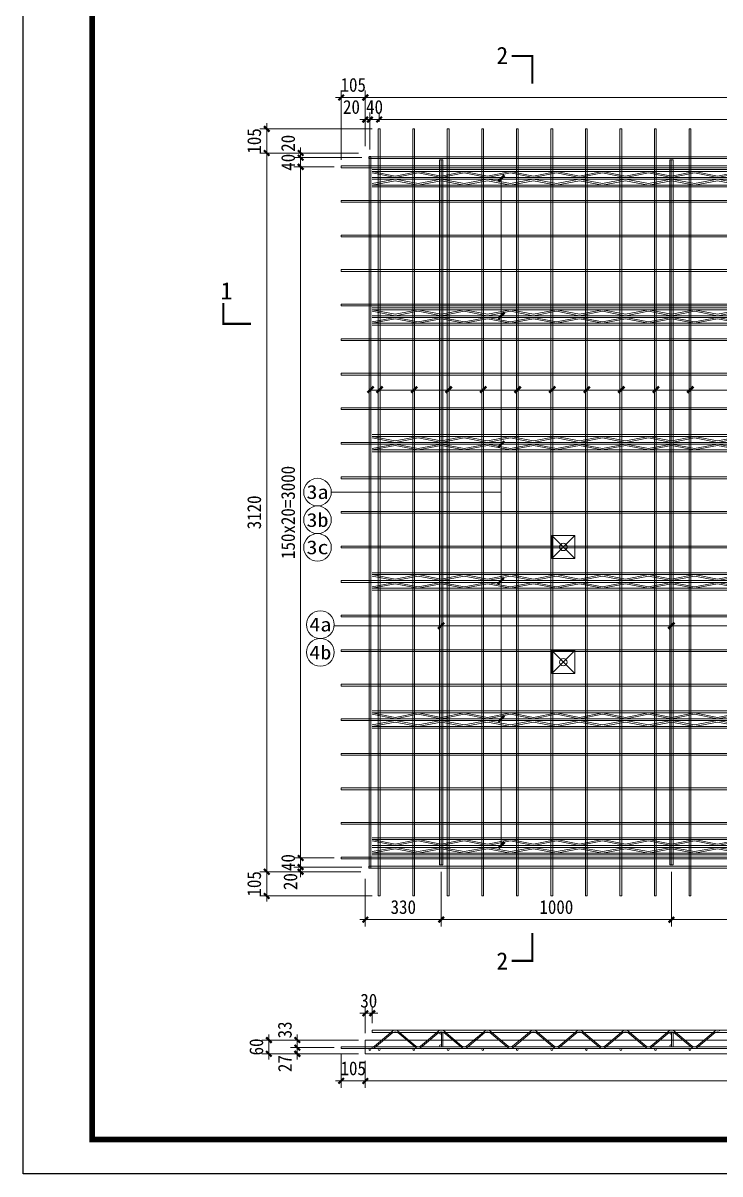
# Model space of a CAD drawing. Header units: millimetres. Extents: x 0 to 28815, y -2 to 20487.
# Drawn here: x 0 to 3027, y 0 to 4996 of the extents above; entities that cross this region are included whole.
import ezdxf
from ezdxf.enums import TextEntityAlignment as Align

# ---------------------------------------------------------------- set-up
doc = ezdxf.new("R2010")
doc.units = ezdxf.units.MM
for name, color, linetype in [('DBD6X-1##长度', 4, 'Continuous'), ('S-DETL-TEXT', 7, 'Continuous'), ('YZ-标题文字', 2, 'Continuous'), ('图框2', 1, 'Continuous'), ('图框线', 7, 'Continuous'), ('桁架', 4, 'Continuous'), ('钢筋', 7, 'Continuous')]:
    doc.layers.add(name, color=color, linetype=linetype)
for name, color, linetype, lineweight in [('PUB_DIM', 3, 'Continuous', 15), ('YG-标注', 151, 'Continuous', 15), ('YZ-符号', 96, 'Continuous', 9), ('墙板支撑', 7, 'Continuous', 15), ('文字标注', 7, 'Continuous', 15), ('轮廓线', 2, 'Continuous', 13)]:
    doc.layers.add(name, color=color, linetype=linetype, lineweight=lineweight)
doc.styles.add('YG-样式 2', font='simhei.ttf')
doc.styles.add('YZ-样式 1', font='simhei.ttf', dxfattribs={"width": 0.85})
doc.styles.add('YZ-样式 2', font='simhei.ttf', dxfattribs={"width": 0.9})
doc.dimstyles.new('YZ-30', dxfattribs={"dimscale": 30, "dimtxt": 2, "dimasz": 0.8, "dimexe": 1, "dimexo": 1, "dimgap": 0.8, "dimtad": 1, "dimdec": 0, "dimzin": 1, "dimdsep": 46, "dimtxsty": 'YZ-样式 2', "dimblk": 'ARCHTICK', "dimcen": 250, "dimdle": 0.8, "dimclrd": 151, "dimclre": 151, "dimclrt": 7, "dimazin": 0, "dimtfac": 1, "dimtdec": 0, "dimtix": 1, "dimtmove": 2, "dimatfit": 2, "dimldrblk": 'ARCHTICK', "dimfxl": 1, "dimlwd": 9, "dimlwe": 9, "dimarcsym": 0})

# ---------------------------------------------------------------- blocks, each defined once
blk = doc.blocks.new('_ArchTick')
at = {"color": 0, "linetype": 'ByBlock', "const_width": 0.4}
blk.add_lwpolyline([(-0.5, -0.5), (0.5, 0.5)], dxfattribs=at)
blk = doc.blocks.new('*D26')
at = {"layer": 'Defpoints', "color": 0, "ltscale": 30, "transparency": 16777216}
for p in [(1486.9, 4431.9), (1058.6, 1311.9), (1496.9, 1311.9)]:
    blk.add_point(p, dxfattribs=at)
at = {"layer": 'YG-标注', "color": 151, "lineweight": 9, "ltscale": 30, "transparency": 16777216}
for p, q in [((1058.6, 4455.9), (1058.6, 1287.9)), ((1456.9, 4431.9), (1028.6, 4431.9)), ((1466.9, 1311.9), (1028.6, 1311.9))]:
    blk.add_line(p, q, dxfattribs=at)
at = {"layer": 'YG-标注', "color": 151, "lineweight": 9, "ltscale": 30, "transparency": 16777216, "xscale": 24, "yscale": 24, "zscale": 24}
for p, rotation in [((1058.6, 4431.9), 90), ((1058.6, 1311.9), 270)]:
    blk.add_blockref('_ArchTick', p, dxfattribs=dict(at, rotation=rotation))
at = {"layer": 'YG-标注', "color": 7, "lineweight": 9, "ltscale": 30, "transparency": 16777216, "insert": (1004.3, 2871.9), "char_height": 60, "attachment_point": 5, "rotation": 90, "style": 'YZ-样式 2'}
blk.add_mtext('3120', dxfattribs=at)
blk = doc.blocks.new('*D27')
at = {"layer": 'Defpoints', "color": 0, "ltscale": 30, "transparency": 16777216}
for p in [(1496.9, 1311.9), (1058.6, 1206.9), (1546.9, 1206.9)]:
    blk.add_point(p, dxfattribs=at)
at = {"layer": 'YG-标注', "color": 151, "lineweight": 9, "ltscale": 30, "transparency": 16777216}
for p, q in [((1466.9, 1311.9), (1028.6, 1311.9)), ((1058.6, 1311.9), (1058.6, 1335.9)), ((1058.6, 1311.9), (1058.6, 1206.9)), ((1516.9, 1206.9), (1028.6, 1206.9)), ((1058.6, 1206.9), (1058.6, 1182.9))]:
    blk.add_line(p, q, dxfattribs=at)
at = {"layer": 'YG-标注', "color": 151, "lineweight": 9, "ltscale": 30, "transparency": 16777216, "xscale": 24, "yscale": 24, "zscale": 24}
for p, rotation in [((1058.6, 1311.9), 270), ((1058.6, 1206.9), 90)]:
    blk.add_blockref('_ArchTick', p, dxfattribs=dict(at, rotation=rotation))
at = {"layer": 'YG-标注', "color": 7, "lineweight": 9, "ltscale": 30, "transparency": 16777216, "insert": (1004.3, 1259.4), "char_height": 60, "attachment_point": 5, "rotation": 90, "style": 'YZ-样式 2'}
blk.add_mtext('105', dxfattribs=at)
blk = doc.blocks.new('*D28')
at = {"layer": 'Defpoints', "color": 0, "ltscale": 30, "transparency": 16777216}
for p in [(1205.9, 1331.9), (1496.9, 1311.9), (1501.9, 1331.9)]:
    blk.add_point(p, dxfattribs=at)
at = {"layer": 'YG-标注', "color": 151, "lineweight": 9, "ltscale": 30, "transparency": 16777216}
for p, q in [((1205.9, 1331.9), (1205.9, 1355.9)), ((1471.9, 1331.9), (1175.9, 1331.9)), ((1466.9, 1311.9), (1175.9, 1311.9)), ((1205.9, 1311.9), (1205.9, 1331.9)), ((1205.9, 1311.9), (1205.9, 1287.9))]:
    blk.add_line(p, q, dxfattribs=at)
at = {"layer": 'YG-标注', "color": 151, "lineweight": 9, "ltscale": 30, "transparency": 16777216, "xscale": 24, "yscale": 24, "zscale": 24}
for p, rotation in [((1205.9, 1331.9), 270), ((1205.9, 1311.9), 90)]:
    blk.add_blockref('_ArchTick', p, dxfattribs=dict(at, rotation=rotation))
at = {"layer": 'YG-标注', "color": 7, "lineweight": 9, "ltscale": 30, "transparency": 16777216, "insert": (1161.6, 1269.3), "char_height": 60, "attachment_point": 5, "rotation": 90, "style": 'YZ-样式 2'}
blk.add_mtext('20', dxfattribs=at)
blk = doc.blocks.new('*D29')
at = {"layer": 'Defpoints', "color": 0, "ltscale": 30, "transparency": 16777216}
for p in [(1205.9, 4371.9), (1381.9, 4371.9), (1381.9, 1371.9)]:
    blk.add_point(p, dxfattribs=at)
at = {"layer": 'YG-标注', "color": 151, "lineweight": 9, "ltscale": 30, "transparency": 16777216}
for p, q in [((1351.9, 4371.9), (1175.9, 4371.9)), ((1205.9, 1347.9), (1205.9, 4395.9)), ((1351.9, 1371.9), (1175.9, 1371.9))]:
    blk.add_line(p, q, dxfattribs=at)
at = {"layer": 'YG-标注', "color": 151, "lineweight": 9, "ltscale": 30, "transparency": 16777216, "xscale": 24, "yscale": 24, "zscale": 24}
for p, rotation in [((1205.9, 4371.9), 90), ((1205.9, 1371.9), 270)]:
    blk.add_blockref('_ArchTick', p, dxfattribs=dict(at, rotation=rotation))
at = {"layer": 'YG-标注', "color": 7, "lineweight": 9, "ltscale": 30, "transparency": 16777216, "insert": (1151.6, 2871.9), "char_height": 60, "attachment_point": 5, "rotation": 90, "style": 'YZ-样式 2'}
blk.add_mtext('150x20=3000', dxfattribs=at)
blk = doc.blocks.new('*D30')
at = {"layer": 'Defpoints', "color": 0, "ltscale": 30, "transparency": 16777216}
for p in [(1205.9, 4411.9), (1501.9, 4411.9), (1381.9, 4371.9)]:
    blk.add_point(p, dxfattribs=at)
at = {"layer": 'YG-标注', "color": 151, "lineweight": 9, "ltscale": 30, "transparency": 16777216}
for p, q in [((1471.9, 4411.9), (1175.9, 4411.9)), ((1205.9, 4411.9), (1205.9, 4435.9)), ((1205.9, 4371.9), (1205.9, 4411.9)), ((1351.9, 4371.9), (1175.9, 4371.9)), ((1205.9, 4371.9), (1205.9, 4347.9))]:
    blk.add_line(p, q, dxfattribs=at)
at = {"layer": 'YG-标注', "color": 151, "lineweight": 9, "ltscale": 30, "transparency": 16777216, "xscale": 24, "yscale": 24, "zscale": 24}
for p, rotation in [((1205.9, 4411.9), 270), ((1205.9, 4371.9), 90)]:
    blk.add_blockref('_ArchTick', p, dxfattribs=dict(at, rotation=rotation))
at = {"layer": 'YG-标注', "color": 7, "lineweight": 9, "ltscale": 30, "transparency": 16777216, "insert": (1151.6, 4391.9), "char_height": 60, "attachment_point": 5, "rotation": 90, "style": 'YZ-样式 2'}
blk.add_mtext('40', dxfattribs=at)
blk = doc.blocks.new('*D31')
at = {"layer": 'Defpoints', "color": 0, "ltscale": 30, "transparency": 16777216}
for p in [(1205.9, 4431.9), (1486.9, 4431.9), (1501.9, 4411.9)]:
    blk.add_point(p, dxfattribs=at)
at = {"layer": 'YG-标注', "color": 151, "lineweight": 9, "ltscale": 30, "transparency": 16777216}
for p, q in [((1205.9, 4431.9), (1205.9, 4455.9)), ((1456.9, 4431.9), (1175.9, 4431.9)), ((1471.9, 4411.9), (1175.9, 4411.9)), ((1205.9, 4411.9), (1205.9, 4431.9)), ((1205.9, 4411.9), (1205.9, 4387.9))]:
    blk.add_line(p, q, dxfattribs=at)
at = {"layer": 'YG-标注', "color": 151, "lineweight": 9, "ltscale": 30, "transparency": 16777216, "xscale": 24, "yscale": 24, "zscale": 24}
for p, rotation in [((1205.9, 4431.9), 270), ((1205.9, 4411.9), 90)]:
    blk.add_blockref('_ArchTick', p, dxfattribs=dict(at, rotation=rotation))
at = {"layer": 'YG-标注', "color": 7, "lineweight": 9, "ltscale": 30, "transparency": 16777216, "insert": (1151.6, 4474.3), "char_height": 60, "attachment_point": 5, "rotation": 90, "style": 'YZ-样式 2'}
blk.add_mtext('20', dxfattribs=at)
blk = doc.blocks.new('*D32')
at = {"layer": 'Defpoints', "color": 0, "ltscale": 30, "transparency": 16777216}
for p in [(1205.9, 1371.9), (1381.9, 1371.9), (1501.9, 1331.9)]:
    blk.add_point(p, dxfattribs=at)
at = {"layer": 'YG-标注', "color": 151, "lineweight": 9, "ltscale": 30, "transparency": 16777216}
for p, q in [((1351.9, 1371.9), (1175.9, 1371.9)), ((1205.9, 1371.9), (1205.9, 1395.9)), ((1205.9, 1331.9), (1205.9, 1371.9)), ((1471.9, 1331.9), (1175.9, 1331.9)), ((1205.9, 1331.9), (1205.9, 1307.9))]:
    blk.add_line(p, q, dxfattribs=at)
at = {"layer": 'YG-标注', "color": 151, "lineweight": 9, "ltscale": 30, "transparency": 16777216, "xscale": 24, "yscale": 24, "zscale": 24}
for p, rotation in [((1205.9, 1371.9), 270), ((1205.9, 1331.9), 90)]:
    blk.add_blockref('_ArchTick', p, dxfattribs=dict(at, rotation=rotation))
at = {"layer": 'YG-标注', "color": 7, "lineweight": 9, "ltscale": 30, "transparency": 16777216, "insert": (1151.6, 1351.9), "char_height": 60, "attachment_point": 5, "rotation": 90, "style": 'YZ-样式 2'}
blk.add_mtext('40', dxfattribs=at)
blk = doc.blocks.new('*D33')
at = {"layer": 'Defpoints', "color": 0, "ltscale": 30, "transparency": 16777216}
for p in [(1486.9, 4673), (1486.9, 4431.9), (1381.9, 4371.9)]:
    blk.add_point(p, dxfattribs=at)
at = {"layer": '钢筋', "color": 151, "lineweight": 9, "ltscale": 30, "transparency": 16777216}
for p, q in [((1381.9, 4401.9), (1381.9, 4703)), ((1486.9, 4461.9), (1486.9, 4703)), ((1381.9, 4673), (1357.9, 4673)), ((1381.9, 4673), (1486.9, 4673)), ((1486.9, 4673), (1510.9, 4673))]:
    blk.add_line(p, q, dxfattribs=at)
at = {"layer": '钢筋', "color": 151, "lineweight": 9, "ltscale": 30, "transparency": 16777216, "xscale": 24, "yscale": 24, "zscale": 24}
blk.add_blockref('_ArchTick', (1381.9, 4673), dxfattribs=at)
at = {"layer": '钢筋', "color": 151, "lineweight": 9, "ltscale": 30, "transparency": 16777216, "xscale": 24, "yscale": 24, "zscale": 24, "rotation": 180}
blk.add_blockref('_ArchTick', (1486.9, 4673), dxfattribs=at)
at = {"layer": '钢筋', "color": 7, "ltscale": 30, "transparency": 16777216, "insert": (1434.4, 4727.4), "char_height": 60, "attachment_point": 5, "style": 'YZ-样式 2'}
blk.add_mtext('105', dxfattribs=at)
blk = doc.blocks.new('*D34')
at = {"layer": 'Defpoints', "color": 0, "ltscale": 30, "transparency": 16777216}
for p in [(1546.9, 4577.2), (1546.9, 4536.9), (1506.9, 4416.9)]:
    blk.add_point(p, dxfattribs=at)
at = {"layer": '钢筋', "color": 151, "lineweight": 9, "ltscale": 30, "transparency": 16777216}
for p, q in [((1506.9, 4446.9), (1506.9, 4607.2)), ((1546.9, 4566.9), (1546.9, 4607.2)), ((1506.9, 4577.2), (1482.9, 4577.2)), ((1506.9, 4577.2), (1546.9, 4577.2)), ((1546.9, 4577.2), (1570.9, 4577.2))]:
    blk.add_line(p, q, dxfattribs=at)
at = {"layer": '钢筋', "color": 151, "lineweight": 9, "ltscale": 30, "transparency": 16777216, "xscale": 24, "yscale": 24, "zscale": 24}
blk.add_blockref('_ArchTick', (1506.9, 4577.2), dxfattribs=at)
at = {"layer": '钢筋', "color": 151, "lineweight": 9, "ltscale": 30, "transparency": 16777216, "xscale": 24, "yscale": 24, "zscale": 24, "rotation": 180}
blk.add_blockref('_ArchTick', (1546.9, 4577.2), dxfattribs=at)
at = {"layer": '钢筋', "color": 7, "ltscale": 30, "transparency": 16777216, "insert": (1526.9, 4631.5), "char_height": 60, "attachment_point": 5, "style": 'YZ-样式 2'}
blk.add_mtext('40', dxfattribs=at)
blk = doc.blocks.new('*D35')
at = {"layer": 'Defpoints', "color": 0, "ltscale": 30, "transparency": 16777216}
for p in [(1486.9, 4577.2), (1486.9, 4431.9), (1506.9, 4416.9)]:
    blk.add_point(p, dxfattribs=at)
at = {"layer": '钢筋', "color": 151, "lineweight": 9, "ltscale": 30, "transparency": 16777216}
for p, q in [((1486.9, 4461.9), (1486.9, 4607.2)), ((1506.9, 4446.9), (1506.9, 4607.2)), ((1486.9, 4577.2), (1462.9, 4577.2)), ((1506.9, 4577.2), (1486.9, 4577.2)), ((1506.9, 4577.2), (1530.9, 4577.2))]:
    blk.add_line(p, q, dxfattribs=at)
at = {"layer": '钢筋', "color": 151, "lineweight": 9, "ltscale": 30, "transparency": 16777216, "xscale": 24, "yscale": 24, "zscale": 24}
blk.add_blockref('_ArchTick', (1486.9, 4577.2), dxfattribs=at)
at = {"layer": '钢筋', "color": 151, "lineweight": 9, "ltscale": 30, "transparency": 16777216, "xscale": 24, "yscale": 24, "zscale": 24, "rotation": 180}
blk.add_blockref('_ArchTick', (1506.9, 4577.2), dxfattribs=at)
at = {"layer": '钢筋', "color": 7, "ltscale": 30, "transparency": 16777216, "insert": (1426.7, 4631.5), "char_height": 60, "attachment_point": 5, "style": 'YZ-样式 2'}
blk.add_mtext('20', dxfattribs=at)
blk = doc.blocks.new('*D36')
at = {"layer": 'Defpoints', "color": 0, "ltscale": 30, "transparency": 16777216}
for p in [(1058.6, 4536.9), (1546.9, 4536.9), (1486.9, 4431.9)]:
    blk.add_point(p, dxfattribs=at)
at = {"layer": '钢筋', "color": 151, "lineweight": 9, "ltscale": 30, "transparency": 16777216}
for p, q in [((1058.6, 4536.9), (1058.6, 4560.9)), ((1516.9, 4536.9), (1028.6, 4536.9)), ((1058.6, 4431.9), (1058.6, 4536.9)), ((1456.9, 4431.9), (1028.6, 4431.9)), ((1058.6, 4431.9), (1058.6, 4407.9))]:
    blk.add_line(p, q, dxfattribs=at)
at = {"layer": '钢筋', "color": 151, "lineweight": 9, "ltscale": 30, "transparency": 16777216, "xscale": 24, "yscale": 24, "zscale": 24}
for p, rotation in [((1058.6, 4536.9), 270), ((1058.6, 4431.9), 90)]:
    blk.add_blockref('_ArchTick', p, dxfattribs=dict(at, rotation=rotation))
at = {"layer": '钢筋', "color": 7, "ltscale": 30, "transparency": 16777216, "insert": (1004.3, 4484.4), "char_height": 60, "attachment_point": 5, "rotation": 90, "style": 'YZ-样式 2'}
blk.add_mtext('105', dxfattribs=at)
blk = doc.blocks.new('*D37')
at = {"layer": 'DBD6X-1##长度', "color": 151, "lineweight": 9, "ltscale": 30, "transparency": 16777216}
for p, q in [((1486.9, 4461.9), (1486.9, 4703)), ((5206.9, 4461.9), (5206.9, 4703)), ((1462.9, 4673), (5230.9, 4673))]:
    blk.add_line(p, q, dxfattribs=at)
at = {"layer": 'Defpoints', "color": 0, "ltscale": 30, "transparency": 16777216}
for p in [(5206.9, 4673), (1486.9, 4431.9), (5206.9, 4431.9)]:
    blk.add_point(p, dxfattribs=at)
at = {"layer": 'DBD6X-1##长度', "color": 151, "lineweight": 9, "ltscale": 30, "transparency": 16777216, "xscale": 24, "yscale": 24, "zscale": 24, "rotation": 180}
blk.add_blockref('_ArchTick', (1486.9, 4673), dxfattribs=at)
at = {"layer": 'DBD6X-1##长度', "color": 151, "lineweight": 9, "ltscale": 30, "transparency": 16777216, "xscale": 24, "yscale": 24, "zscale": 24}
blk.add_blockref('_ArchTick', (5206.9, 4673), dxfattribs=at)
at = {"layer": 'DBD6X-1##长度', "color": 7, "lineweight": 9, "ltscale": 30, "transparency": 16777216, "insert": (3346.9, 4727.4), "char_height": 60, "attachment_point": 5, "style": 'YZ-样式 2'}
blk.add_mtext('3720', dxfattribs=at)
blk = doc.blocks.new('*D40')
at = {"layer": 'Defpoints', "color": 0, "ltscale": 30, "transparency": 16777216}
for p in [(5146.9, 4577.2), (1546.9, 4536.9), (5146.9, 4536.9)]:
    blk.add_point(p, dxfattribs=at)
at = {"layer": '钢筋', "color": 151, "lineweight": 9, "ltscale": 30, "transparency": 16777216}
for p, q in [((1546.9, 4566.9), (1546.9, 4607.2)), ((5146.9, 4566.9), (5146.9, 4607.2)), ((1522.9, 4577.2), (5170.9, 4577.2))]:
    blk.add_line(p, q, dxfattribs=at)
at = {"layer": '钢筋', "color": 151, "lineweight": 9, "ltscale": 30, "transparency": 16777216, "xscale": 24, "yscale": 24, "zscale": 24, "rotation": 180}
blk.add_blockref('_ArchTick', (1546.9, 4577.2), dxfattribs=at)
at = {"layer": '钢筋', "color": 151, "lineweight": 9, "ltscale": 30, "transparency": 16777216, "xscale": 24, "yscale": 24, "zscale": 24}
blk.add_blockref('_ArchTick', (5146.9, 4577.2), dxfattribs=at)
at = {"layer": '钢筋', "color": 7, "ltscale": 30, "transparency": 16777216, "insert": (3346.9, 4631.5), "char_height": 60, "attachment_point": 5, "style": 'YZ-样式 2'}
blk.add_mtext('150x24=3600', dxfattribs=at)
blk = doc.blocks.new('A$C7C4453D7')
at = {"color": 3, "lineweight": 15, "xscale": -80, "yscale": 80, "zscale": 80, "rotation": 180}
blk.add_blockref('_ArchTick', (0, 0), dxfattribs=at)
blk = doc.blocks.new('A$C04E44E2E')
at = {"layer": '桁架', "color": 4, "lineweight": 9}
for p, q in [((-3660, 38), (0, 38)), ((0, 30), (-3660, 30)), ((-3560, 10), (-3660, 30)), ((-3660, 23.7), (-3560.9, 4)), ((-3660, 4), (0, 4)), ((-3460, 30), (-3560, 10)), ((-3559.1, 4), (-3460, 23.7)), ((-3360, 10), (-3460, 30)), ((-3460, 23.7), (-3360.9, 4)), ((-3360.9, 4), (-3359.1, 4)), ((-3260, 30), (-3360, 10)), ((-3359.1, 4), (-3260, 23.7)), ((-3160, 10), (-3260, 30)), ((-3260, 23.7), (-3160.9, 4)), ((-3160.9, 4), (-3159.1, 4)), ((-3160.9, 4), (-3159.3, 4)), ((-3060, 30), (-3160, 10)), ((-3159.1, 4), (-3060, 23.7)), ((-2960, 10), (-3060, 30)), ((-3060, 23.7), (-2960.9, 4)), ((-2960.9, 4), (-2959.1, 4)), ((-2960.9, 4), (-2959.1, 4)), ((-2960.9, 4), (-2959.3, 4)), ((-2860, 30), (-2960, 10)), ((-2959.1, 4), (-2860, 23.7)), ((-2760, 10), (-2860, 30)), ((-2860, 23.7), (-2760.9, 4)), ((-2760.9, 4), (-2759.1, 4)), ((-2660, 30), (-2760, 10)), ((-2759.1, 4), (-2660, 23.7)), ((-2560, 10), (-2660, 30)), ((-2660, 23.7), (-2560.9, 4)), ((-2560.9, 4), (-2559.1, 4)), ((-2460, 30), (-2560, 10)), ((-2559.1, 4), (-2460, 23.7)), ((-2360, 10), (-2460, 30)), ((-2460, 23.7), (-2360.9, 4)), ((-2360.9, 4), (-2359.1, 4)), ((-2260, 30), (-2360, 10)), ((-2359.1, 4), (-2260, 23.7)), ((-2160, 10), (-2260, 30)), ((-2260, 23.7), (-2160.9, 4)), ((-2160.9, 4), (-2159.1, 4)), ((-2060, 30), (-2160, 10)), ((-2159.1, 4), (-2060, 23.7)), ((0, -4), (-3660, -4)), ((-3660, -22.7), (-3560.9, -4)), ((-3560, -10), (-3660, -29)), ((0, -29), (-3660, -29)), ((-3660, -37), (0, -37)), ((-3460, -29), (-3560, -10)), ((-3559.1, -4), (-3460, -22.7)), ((-3460, -22.7), (-3360.9, -4)), ((-3360, -10), (-3460, -29)), ((-3360.9, -4), (-3359.1, -4)), ((-3260, -29), (-3360, -10)), ((-3359.1, -4), (-3260, -22.7)), ((-3260, -22.7), (-3160.9, -4)), ((-3160, -10), (-3260, -29)), ((-3160.9, -4), (-3159.1, -4)), ((-3160.9, -4), (-3159.3, -4)), ((-3060, -29), (-3160, -10)), ((-3159.1, -4), (-3060, -22.7)), ((-3060, -22.7), (-2960.9, -4)), ((-2960, -10), (-3060, -29)), ((-2960.9, -4), (-2959.1, -4)), ((-2960.9, -4), (-2959.1, -4)), ((-2960.9, -4), (-2959.3, -4)), ((-2860, -29), (-2960, -10)), ((-2959.1, -4), (-2860, -22.7)), ((-2860, -22.7), (-2760.9, -4)), ((-2760, -10), (-2860, -29)), ((-2760.9, -4), (-2759.1, -4)), ((-2660, -29), (-2760, -10)), ((-2759.1, -4), (-2660, -22.7)), ((-2660, -22.7), (-2560.9, -4)), ((-2560, -10), (-2660, -29)), ((-2560.9, -4), (-2559.1, -4)), ((-2460, -29), (-2560, -10)), ((-2559.1, -4), (-2460, -22.7)), ((-2460, -22.7), (-2360.9, -4)), ((-2360, -10), (-2460, -29)), ((-2360.9, -4), (-2359.1, -4)), ((-2260, -29), (-2360, -10)), ((-2359.1, -4), (-2260, -22.7)), ((-2260, -22.7), (-2160.9, -4)), ((-2160, -10), (-2260, -29)), ((-2160.9, -4), (-2159.1, -4)), ((-2060, -29), (-2160, -10)), ((-2159.1, -4), (-2060, -22.7))]:
    blk.add_line(p, q, dxfattribs=at)
blk = doc.blocks.new('*D68')
at = {"layer": 'Defpoints', "color": 0, "ltscale": 30, "transparency": 16777216}
for p in [(1486.9, 1311.9), (1816.6, 1341.9), (1816.6, 1104)]:
    blk.add_point(p, dxfattribs=at)
at = {"layer": 'YG-标注', "color": 151, "lineweight": 9, "ltscale": 30, "transparency": 16777216}
for p, q in [((1816.6, 1311.9), (1816.6, 1074)), ((1486.9, 1281.9), (1486.9, 1074)), ((1462.9, 1104), (1840.6, 1104))]:
    blk.add_line(p, q, dxfattribs=at)
at = {"layer": 'YG-标注', "color": 151, "lineweight": 9, "ltscale": 30, "transparency": 16777216, "xscale": 24, "yscale": 24, "zscale": 24, "rotation": 180}
blk.add_blockref('_ArchTick', (1486.9, 1104), dxfattribs=at)
at = {"layer": 'YG-标注', "color": 151, "lineweight": 9, "ltscale": 30, "transparency": 16777216, "xscale": 24, "yscale": 24, "zscale": 24}
blk.add_blockref('_ArchTick', (1816.6, 1104), dxfattribs=at)
at = {"layer": 'YG-标注', "color": 7, "ltscale": 30, "transparency": 16777216, "insert": (1651.8, 1158.4), "char_height": 60, "attachment_point": 5, "style": 'YZ-样式 2'}
blk.add_mtext('330', dxfattribs=at)
blk = doc.blocks.new('A$C0ABE7B75')
at = {"layer": '钢筋', "color": 4, "lineweight": 13}
for points in [[(-7.3, 0), (7.2, 0), (7.2, 3000), (7.2, 3060), (-7.3, 3060)], [(-7.3, 3060), (-7.3, 3060), (-7.3, 0)], [(-0.8, 3060), (-0.8, 3000), (-0.8, 0)]]:
    blk.add_lwpolyline(points, dxfattribs=at)
blk = doc.blocks.new('*D69')
at = {"layer": 'Defpoints', "color": 0, "ltscale": 30, "transparency": 16777216}
for p in [(1816.6, 1341.9), (2816.6, 1341.9), (2816.6, 1104)]:
    blk.add_point(p, dxfattribs=at)
at = {"layer": 'YG-标注', "color": 151, "lineweight": 9, "ltscale": 30, "transparency": 16777216}
for p, q in [((1816.6, 1311.9), (1816.6, 1074)), ((2816.6, 1311.9), (2816.6, 1074)), ((1792.6, 1104), (2840.6, 1104))]:
    blk.add_line(p, q, dxfattribs=at)
at = {"layer": 'YG-标注', "color": 151, "lineweight": 9, "ltscale": 30, "transparency": 16777216, "xscale": 24, "yscale": 24, "zscale": 24, "rotation": 180}
blk.add_blockref('_ArchTick', (1816.6, 1104), dxfattribs=at)
at = {"layer": 'YG-标注', "color": 151, "lineweight": 9, "ltscale": 30, "transparency": 16777216, "xscale": 24, "yscale": 24, "zscale": 24}
blk.add_blockref('_ArchTick', (2816.6, 1104), dxfattribs=at)
at = {"layer": 'YG-标注', "color": 7, "ltscale": 30, "transparency": 16777216, "insert": (2316.6, 1158.4), "char_height": 60, "attachment_point": 5, "style": 'YZ-样式 2'}
blk.add_mtext('1000', dxfattribs=at)
blk = doc.blocks.new('*D70')
at = {"layer": 'Defpoints', "color": 0, "ltscale": 30, "transparency": 16777216}
for p in [(2816.6, 1341.9), (4016.6, 1341.9), (4016.6, 1104)]:
    blk.add_point(p, dxfattribs=at)
at = {"layer": 'YG-标注', "color": 151, "lineweight": 9, "ltscale": 30, "transparency": 16777216}
for p, q in [((2816.6, 1311.9), (2816.6, 1074)), ((4016.6, 1311.9), (4016.6, 1074)), ((2792.6, 1104), (4040.6, 1104))]:
    blk.add_line(p, q, dxfattribs=at)
at = {"layer": 'YG-标注', "color": 151, "lineweight": 9, "ltscale": 30, "transparency": 16777216, "xscale": 24, "yscale": 24, "zscale": 24, "rotation": 180}
blk.add_blockref('_ArchTick', (2816.6, 1104), dxfattribs=at)
at = {"layer": 'YG-标注', "color": 151, "lineweight": 9, "ltscale": 30, "transparency": 16777216, "xscale": 24, "yscale": 24, "zscale": 24}
blk.add_blockref('_ArchTick', (4016.6, 1104), dxfattribs=at)
at = {"layer": 'YG-标注', "color": 7, "ltscale": 30, "transparency": 16777216, "insert": (3416.6, 1158.4), "char_height": 60, "attachment_point": 5, "style": 'YZ-样式 2'}
blk.add_mtext('1200', dxfattribs=at)
blk = doc.blocks.new('*D80')
at = {"layer": 'Defpoints', "color": 0, "ltscale": 30, "transparency": 16777216}
for p in [(1381.9, 548.5), (1486.9, 521.5), (1486.9, 404)]:
    blk.add_point(p, dxfattribs=at)
at = {"layer": 'YG-标注', "color": 151, "lineweight": 9, "ltscale": 30, "transparency": 16777216}
for p, q in [((1381.9, 518.5), (1381.9, 374)), ((1486.9, 491.5), (1486.9, 374)), ((1381.9, 404), (1357.9, 404)), ((1381.9, 404), (1486.9, 404)), ((1486.9, 404), (1510.9, 404))]:
    blk.add_line(p, q, dxfattribs=at)
at = {"layer": 'YG-标注', "color": 151, "lineweight": 9, "ltscale": 30, "transparency": 16777216, "xscale": 24, "yscale": 24, "zscale": 24}
blk.add_blockref('_ArchTick', (1381.9, 404), dxfattribs=at)
at = {"layer": 'YG-标注', "color": 151, "lineweight": 9, "ltscale": 30, "transparency": 16777216, "xscale": 24, "yscale": 24, "zscale": 24, "rotation": 180}
blk.add_blockref('_ArchTick', (1486.9, 404), dxfattribs=at)
at = {"layer": 'YG-标注', "color": 7, "lineweight": 9, "ltscale": 30, "transparency": 16777216, "insert": (1434.4, 458.3), "char_height": 60, "attachment_point": 5, "style": 'YZ-样式 2'}
blk.add_mtext('105', dxfattribs=at)
blk = doc.blocks.new('*D81')
at = {"layer": 'Defpoints', "color": 0, "ltscale": 30, "transparency": 16777216}
for p in [(1486.9, 521.5), (5206.9, 521.5), (5206.9, 404)]:
    blk.add_point(p, dxfattribs=at)
at = {"layer": 'YG-标注', "color": 151, "lineweight": 9, "ltscale": 30, "transparency": 16777216}
for p, q in [((1486.9, 491.5), (1486.9, 374)), ((5206.9, 491.5), (5206.9, 374)), ((1462.9, 404), (5230.9, 404))]:
    blk.add_line(p, q, dxfattribs=at)
at = {"layer": 'YG-标注', "color": 151, "lineweight": 9, "ltscale": 30, "transparency": 16777216, "xscale": 24, "yscale": 24, "zscale": 24, "rotation": 180}
blk.add_blockref('_ArchTick', (1486.9, 404), dxfattribs=at)
at = {"layer": 'YG-标注', "color": 151, "lineweight": 9, "ltscale": 30, "transparency": 16777216, "xscale": 24, "yscale": 24, "zscale": 24}
blk.add_blockref('_ArchTick', (5206.9, 404), dxfattribs=at)
at = {"layer": 'YG-标注', "color": 7, "lineweight": 9, "ltscale": 30, "transparency": 16777216, "insert": (3346.9, 458.3), "char_height": 60, "attachment_point": 5, "style": 'YZ-样式 2'}
blk.add_mtext('3720', dxfattribs=at)
blk = doc.blocks.new('*D84')
at = {"layer": 'Defpoints', "color": 0, "ltscale": 30, "transparency": 16777216}
for p in [(1516.9, 697.7), (1516.9, 624.6), (1486.9, 581.5)]:
    blk.add_point(p, dxfattribs=at)
at = {"layer": 'YG-标注', "color": 151, "lineweight": 9, "ltscale": 30, "transparency": 16777216}
for p, q in [((1486.9, 611.5), (1486.9, 727.7)), ((1516.9, 654.6), (1516.9, 727.7)), ((1486.9, 697.7), (1462.9, 697.7)), ((1486.9, 697.7), (1516.9, 697.7)), ((1516.9, 697.7), (1540.9, 697.7))]:
    blk.add_line(p, q, dxfattribs=at)
at = {"layer": 'YG-标注', "color": 151, "lineweight": 9, "ltscale": 30, "transparency": 16777216, "xscale": 24, "yscale": 24, "zscale": 24}
blk.add_blockref('_ArchTick', (1486.9, 697.7), dxfattribs=at)
at = {"layer": 'YG-标注', "color": 151, "lineweight": 9, "ltscale": 30, "transparency": 16777216, "xscale": 24, "yscale": 24, "zscale": 24, "rotation": 180}
blk.add_blockref('_ArchTick', (1516.9, 697.7), dxfattribs=at)
at = {"layer": 'YG-标注', "color": 7, "lineweight": 9, "ltscale": 30, "transparency": 16777216, "insert": (1501.9, 752), "char_height": 60, "attachment_point": 5, "style": 'YZ-样式 2'}
blk.add_mtext('30', dxfattribs=at)
blk = doc.blocks.new('*D85')
at = {"layer": 'Defpoints', "color": 0, "ltscale": 30, "transparency": 16777216}
for p in [(1486.9, 581.5), (1067.9, 521.5), (1486.9, 521.5)]:
    blk.add_point(p, dxfattribs=at)
at = {"layer": 'YG-标注', "color": 151, "lineweight": 9, "ltscale": 30, "transparency": 16777216}
for p, q in [((1067.9, 581.5), (1067.9, 605.5)), ((1456.9, 581.5), (1037.9, 581.5)), ((1067.9, 581.5), (1067.9, 521.5)), ((1456.9, 521.5), (1037.9, 521.5)), ((1067.9, 521.5), (1067.9, 497.5))]:
    blk.add_line(p, q, dxfattribs=at)
at = {"layer": 'YG-标注', "color": 151, "lineweight": 9, "ltscale": 30, "transparency": 16777216, "xscale": 24, "yscale": 24, "zscale": 24}
for p, rotation in [((1067.9, 581.5), 270), ((1067.9, 521.5), 90)]:
    blk.add_blockref('_ArchTick', p, dxfattribs=dict(at, rotation=rotation))
at = {"layer": 'YG-标注', "color": 7, "lineweight": 9, "ltscale": 30, "transparency": 16777216, "insert": (1013.6, 551.5), "char_height": 60, "attachment_point": 5, "rotation": 90, "style": 'YZ-样式 2'}
blk.add_mtext('60', dxfattribs=at)
blk = doc.blocks.new('*D86')
at = {"layer": 'Defpoints', "color": 0, "ltscale": 30, "transparency": 16777216}
for p in [(1486.9, 581.5), (1191.5, 548.5), (1381.9, 548.5)]:
    blk.add_point(p, dxfattribs=at)
at = {"layer": 'YG-标注', "color": 151, "lineweight": 9, "ltscale": 30, "transparency": 16777216}
for p, q in [((1191.5, 581.5), (1191.5, 605.5)), ((1456.9, 581.5), (1161.5, 581.5)), ((1191.5, 581.5), (1191.5, 548.5)), ((1351.9, 548.5), (1161.5, 548.5)), ((1191.5, 548.5), (1191.5, 524.5))]:
    blk.add_line(p, q, dxfattribs=at)
at = {"layer": 'YG-标注', "color": 151, "lineweight": 9, "ltscale": 30, "transparency": 16777216, "xscale": 24, "yscale": 24, "zscale": 24}
for p, rotation in [((1191.5, 581.5), 270), ((1191.5, 548.5), 90)]:
    blk.add_blockref('_ArchTick', p, dxfattribs=dict(at, rotation=rotation))
at = {"layer": 'YG-标注', "color": 7, "lineweight": 9, "ltscale": 30, "transparency": 16777216, "insert": (1137.5, 625.3), "char_height": 60, "attachment_point": 5, "rotation": 90, "style": 'YZ-样式 2'}
blk.add_mtext('33', dxfattribs=at)
blk = doc.blocks.new('*D87')
at = {"layer": 'Defpoints', "color": 0, "ltscale": 30, "transparency": 16777216}
for p in [(1191.5, 521.5), (1381.9, 548.5), (1486.9, 521.5)]:
    blk.add_point(p, dxfattribs=at)
at = {"layer": 'YG-标注', "color": 151, "lineweight": 9, "ltscale": 30, "transparency": 16777216}
for p, q in [((1191.5, 548.5), (1191.5, 572.5)), ((1351.9, 548.5), (1161.5, 548.5)), ((1456.9, 521.5), (1161.5, 521.5)), ((1191.5, 548.5), (1191.5, 521.5)), ((1191.5, 521.5), (1191.5, 497.5))]:
    blk.add_line(p, q, dxfattribs=at)
at = {"layer": 'YG-标注', "color": 151, "lineweight": 9, "ltscale": 30, "transparency": 16777216, "xscale": 24, "yscale": 24, "zscale": 24}
for p, rotation in [((1191.5, 548.5), 270), ((1191.5, 521.5), 90)]:
    blk.add_blockref('_ArchTick', p, dxfattribs=dict(at, rotation=rotation))
at = {"layer": 'YG-标注', "color": 7, "lineweight": 9, "ltscale": 30, "transparency": 16777216, "insert": (1137.5, 479), "char_height": 60, "attachment_point": 5, "rotation": 90, "style": 'YZ-样式 2'}
blk.add_mtext('27', dxfattribs=at)
blk = doc.blocks.new('A$C184909A8')
at = {"layer": '桁架', "color": 4, "lineweight": 9}
for p, q in [((-6.5, 0), (-6.5, -62.1)), ((0, 0), (0, -62.1))]:
    blk.add_line(p, q, dxfattribs=at)
for centre in [(-10.5, -4), (-10.5, -58.1)]:
    blk.add_circle(centre, 4, dxfattribs=at)
blk = doc.blocks.new('A$C6C6A476D')
at = {"layer": '墙板支撑', "color": 6, "ltscale": 30}
for p, q in [((50, 50), (-50, -50)), ((-50, 50), (50, -50))]:
    blk.add_line(p, q, dxfattribs=at)
blk.add_lwpolyline([(-50, 50), (50, 50), (50, -50), (-50, -50)], close=True, dxfattribs=at)
blk.add_circle((0, 0), 16, dxfattribs=at)
blk = doc.blocks.new('A$C35D967A2')
at = {"layer": '墙板支撑', "color": 0, "ltscale": 30}
for p in [(50, 50), (550, 50)]:
    blk.add_blockref('A$C6C6A476D', p, dxfattribs=at)

msp = doc.modelspace()

# ---------------------------------------------------------------- linework, layer by layer
at = {"layer": 'PUB_DIM', "color": 1, "const_width": 9}
for points in [[(870.5, 3780.6), (870.5, 3690.6), (990.5, 3690.6)], [(2122.5, 925.4), (2212.5, 925.4), (2212.5, 1045.4)]]:
    msp.add_lwpolyline(points, dxfattribs=at)
at = {"layer": 'YZ-符号', "color": 3}
for p, q in [((2077.5, 4322), (2077.5, 1425.9)), ((2077.5, 2959.8), (1339.2, 2959.8)), ((5015.9, 2380), (1351.4, 2380))]:
    msp.add_line(p, q, dxfattribs=at)
at = {"layer": 'YZ-符号', "color": 3, "lineweight": 13}
msp.add_line((1512.9, 3402.9), (5312.8, 3402.9), dxfattribs=at)
at = {"layer": 'YZ-符号', "color": 1, "const_width": 9}
msp.add_lwpolyline([(2122.5, 4853.1), (2212.5, 4853.1), (2212.5, 4733.4)], dxfattribs=at)
at = {"layer": 'YZ-符号', "color": 3}
for centre in [(1279.2, 2959.8), (1279.2, 2839.8), (1279.2, 2719.8), (1291.4, 2384.7), (1291.4, 2264.7)]:
    msp.add_circle(centre, 60, dxfattribs=at)
at = {"layer": '图框2', "color": 1}
msp.add_lwpolyline([(0, 0), (0, 8910), (12600, 8910), (12600, 0)], close=True, dxfattribs=at)
at = {"layer": '图框线', "const_width": 24}
msp.add_lwpolyline([(300, 8760), (12450, 8760), (12450, 150), (300, 150)], close=True, dxfattribs=at)
at = {"layer": '桁架', "color": 4, "lineweight": 9}
for p, q in [((1516.9, 624.6), (5176.9, 624.6)), ((1516.9, 614.6), (1516.9, 624.6)), ((5176.9, 614.6), (1516.9, 614.6)), ((1606.8, 621), (1526.8, 555.5)), ((1606.7, 613.6), (1527, 548.1)), ((1627.3, 620.9), (1706.9, 555.3)), ((1627.4, 613.5), (1707.1, 547.9)), ((1806.8, 621), (1726.7, 555.3)), ((1806.7, 613.6), (1727.2, 548.2)), ((1827.4, 620.8), (1906.7, 555.4)), ((1827.4, 613.5), (1906.9, 547.9)), ((2006.8, 621), (1926.7, 555.3)), ((2006.7, 613.6), (1927.2, 548.2)), ((2027.4, 620.8), (2106.7, 555.4)), ((2027.4, 613.5), (2106.9, 547.9)), ((2206.8, 621), (2126.7, 555.3)), ((2206.7, 613.6), (2127.2, 548.2)), ((2227.4, 620.8), (2306.7, 555.4)), ((2227.4, 613.5), (2306.9, 547.9)), ((2406.8, 621), (2326.7, 555.3)), ((2406.7, 613.6), (2327.2, 548.2)), ((2427.4, 620.8), (2506.7, 555.4)), ((2427.4, 613.5), (2506.9, 547.9)), ((2606.8, 621), (2526.7, 555.3)), ((2606.7, 613.6), (2527.2, 548.2)), ((2627.4, 620.8), (2706.7, 555.4)), ((2627.4, 613.5), (2706.9, 547.9)), ((2806.8, 621), (2726.7, 555.3)), ((2806.7, 613.6), (2727.2, 548.2)), ((2827.4, 620.8), (2906.7, 555.4)), ((2827.4, 613.5), (2906.9, 547.9)), ((3006.8, 621), (2926.7, 555.3)), ((3006.7, 613.6), (2927.2, 548.2)), ((1516.9, 544.5), (1516.9, 552.5)), ((1516.9, 552.5), (5176.9, 552.5)), ((1516.9, 544.5), (1516.9, 552.5)), ((5176.9, 544.5), (1516.9, 544.5))]:
    msp.add_line(p, q, dxfattribs=at)
for centre, radius, start, end in [((1617, 600.7), 16.5, 50.8447, 128.6685), ((1617, 608.4), 16.2, 50.127, 128.9467), ((1817, 600.7), 16.5, 50.8447, 128.6685), ((1817, 608.4), 16.2, 50.127, 128.9467), ((2017, 600.7), 16.5, 50.8447, 128.6685), ((2017, 608.4), 16.2, 50.127, 128.9467), ((2217, 600.7), 16.5, 50.8447, 128.6685), ((2217, 608.4), 16.2, 50.127, 128.9467), ((2417, 600.7), 16.5, 50.8447, 128.6685), ((2417, 608.4), 16.2, 50.127, 128.9467), ((2617, 600.7), 16.5, 50.8447, 128.6685), ((2617, 608.4), 16.2, 50.127, 128.9467), ((2817, 600.7), 16.5, 50.8447, 128.6685), ((2817, 608.4), 16.2, 50.127, 128.9467), ((3017, 600.7), 16.5, 50.8447, 128.6685), ((3017, 608.4), 16.2, 50.127, 128.9467), ((1516.5, 568.4), 16.5, 271.2544, 308.5712), ((1716.7, 568.4), 16.5, 232.4949, 308.5712), ((1916.7, 568.4), 16.5, 232.4949, 308.5712), ((2116.7, 568.4), 16.5, 232.4949, 308.5712), ((2316.7, 568.4), 16.5, 232.4949, 308.5712), ((2516.7, 568.4), 16.5, 232.4949, 308.5712), ((2716.7, 568.4), 16.5, 232.4949, 308.5712), ((2916.7, 568.4), 16.5, 232.4949, 308.5712), ((1516.7, 561), 16.5, 270.5849, 308.6383), ((1716.9, 561), 16.5, 232.5315, 308.6383), ((1916.9, 561), 16.5, 232.5315, 308.6383), ((2116.9, 561), 16.5, 232.5315, 308.6383), ((2316.9, 561), 16.5, 232.5315, 308.6383), ((2516.9, 561), 16.5, 232.5315, 308.6383), ((2716.9, 561), 16.5, 232.5315, 308.6383), ((2916.9, 561), 16.5, 232.5315, 308.6383)]:
    msp.add_arc(centre, radius, start, end, dxfattribs=at)
at = {"layer": '轮廓线', "color": 2, "lineweight": 30, "const_width": 0.05}
msp.add_lwpolyline([(5206.9, 4431.9), (5206.9, 1311.9), (1486.9, 1311.9), (1486.9, 4431.9)], close=True, dxfattribs=at)
at = {"layer": '轮廓线', "color": 2, "lineweight": 9}
msp.add_lwpolyline([(1486.9, 521.5), (5206.9, 521.5), (5206.9, 581.5), (4406.9, 581.5), (1486.9, 581.5), (1486.9, 581.5)], close=True, dxfattribs=at)
at = {"layer": '钢筋', "color": 5, "lineweight": 13}
for points in [[(1550.9, 4431.9), (1550.9, 4536.9), (1542.9, 4536.9), (1542.9, 4431.9), (1542.9, 1206.9), (1550.9, 1206.9)], [(1700.9, 4431.9), (1700.9, 4536.9), (1692.9, 4536.9), (1692.9, 4431.9), (1692.9, 1206.9), (1700.9, 1206.9)], [(1850.9, 4431.9), (1850.9, 4536.9), (1842.9, 4536.9), (1842.9, 4431.9), (1842.9, 1206.9), (1850.9, 1206.9)], [(2000.9, 4431.9), (2000.9, 4536.9), (1992.9, 4536.9), (1992.9, 4431.9), (1992.9, 1206.9), (2000.9, 1206.9)], [(2150.9, 4431.9), (2150.9, 4536.9), (2142.9, 4536.9), (2142.9, 4431.9), (2142.9, 1206.9), (2150.9, 1206.9)], [(2300.9, 4431.9), (2300.9, 4536.9), (2292.9, 4536.9), (2292.9, 4431.9), (2292.9, 1206.9), (2300.9, 1206.9)], [(2450.9, 4431.9), (2450.9, 4536.9), (2442.9, 4536.9), (2442.9, 4431.9), (2442.9, 1206.9), (2450.9, 1206.9)], [(2600.9, 4431.9), (2600.9, 4536.9), (2592.9, 4536.9), (2592.9, 4431.9), (2592.9, 1206.9), (2600.9, 1206.9)], [(2750.9, 4431.9), (2750.9, 4536.9), (2742.9, 4536.9), (2742.9, 4431.9), (2742.9, 1206.9), (2750.9, 1206.9)], [(2900.9, 4431.9), (2900.9, 4536.9), (2892.9, 4536.9), (2892.9, 4431.9), (2892.9, 1206.9), (2900.9, 1206.9)]]:
    msp.add_lwpolyline(points, close=True, dxfattribs=at)
at = {"layer": '钢筋', "color": 1, "lineweight": 13}
msp.add_lwpolyline([(1501.9, 4407.9), (5191.9, 4407.9), (5191.9, 4415.9), (1501.9, 4415.9), (1501.9, 4407.9), (1501.9, 4407.9)], dxfattribs=at)
at = {"layer": '钢筋', "color": 5, "lineweight": 13}
msp.add_lwpolyline([(1502.9, 4416.9), (1502.9, 1326.9), (1510.9, 1326.9), (1510.9, 4416.9), (1502.9, 4416.9), (1502.9, 4416.9)], dxfattribs=at)
at = {"layer": '钢筋', "color": 1, "lineweight": 13}
for points in [[(1486.9, 4375.9), (1381.9, 4375.9), (1381.9, 4367.9), (1486.9, 4367.9), (5311.9, 4367.9), (5311.9, 4375.9)], [(1486.9, 4225.9), (1381.9, 4225.9), (1381.9, 4217.9), (1486.9, 4217.9), (5311.9, 4217.9), (5311.9, 4225.9)], [(1486.9, 4075.9), (1381.9, 4075.9), (1381.9, 4067.9), (1486.9, 4067.9), (5311.9, 4067.9), (5311.9, 4075.9)], [(1486.9, 3925.9), (1381.9, 3925.9), (1381.9, 3917.9), (1486.9, 3917.9), (5311.9, 3917.9), (5311.9, 3925.9)], [(1486.9, 3775.9), (1381.9, 3775.9), (1381.9, 3767.9), (1486.9, 3767.9), (5311.9, 3767.9), (5311.9, 3775.9)], [(1486.9, 3625.9), (1381.9, 3625.9), (1381.9, 3617.9), (1486.9, 3617.9), (5311.9, 3617.9), (5311.9, 3625.9)], [(1486.9, 3475.9), (1381.9, 3475.9), (1381.9, 3467.9), (1486.9, 3467.9), (5311.9, 3467.9), (5311.9, 3475.9)], [(1486.9, 3325.9), (1381.9, 3325.9), (1381.9, 3317.9), (1486.9, 3317.9), (5311.9, 3317.9), (5311.9, 3325.9)], [(1486.9, 3175.9), (1381.9, 3175.9), (1381.9, 3167.9), (1486.9, 3167.9), (5311.9, 3167.9), (5311.9, 3175.9)], [(1486.9, 3025.9), (1381.9, 3025.9), (1381.9, 3017.9), (1486.9, 3017.9), (5311.9, 3017.9), (5311.9, 3025.9)], [(1486.9, 2725.9), (1381.9, 2725.9), (1381.9, 2717.9), (1486.9, 2717.9), (5311.9, 2717.9), (5311.9, 2725.9)], [(1486.9, 2575.9), (1381.9, 2575.9), (1381.9, 2567.9), (1486.9, 2567.9), (5311.9, 2567.9), (5311.9, 2575.9)], [(1486.9, 2417.9), (1381.9, 2417.9), (1381.9, 2425.9), (1486.9, 2425.9), (5311.9, 2425.9), (5311.9, 2417.9)], [(1486.9, 2267.9), (1381.9, 2267.9), (1381.9, 2275.9), (1486.9, 2275.9), (5311.9, 2275.9), (5311.9, 2267.9)], [(1486.9, 2117.9), (1381.9, 2117.9), (1381.9, 2125.9), (1486.9, 2125.9), (5311.9, 2125.9), (5311.9, 2117.9)], [(1486.9, 1967.9), (1381.9, 1967.9), (1381.9, 1975.9), (1486.9, 1975.9), (5311.9, 1975.9), (5311.9, 1967.9)], [(1486.9, 1817.9), (1381.9, 1817.9), (1381.9, 1825.9), (1486.9, 1825.9), (5311.9, 1825.9), (5311.9, 1817.9)], [(1486.9, 1667.9), (1381.9, 1667.9), (1381.9, 1675.9), (1486.9, 1675.9), (5311.9, 1675.9), (5311.9, 1667.9)], [(1486.9, 1517.9), (1381.9, 1517.9), (1381.9, 1525.9), (1486.9, 1525.9), (5311.9, 1525.9), (5311.9, 1517.9)], [(1486.9, 1367.9), (1381.9, 1367.9), (1381.9, 1375.9), (1486.9, 1375.9), (5311.9, 1375.9), (5311.9, 1367.9)], [(1501.9, 1327.9), (1501.9, 1327.9), (1501.9, 1335.9), (1501.9, 1335.9), (5191.9, 1335.9), (5191.9, 1327.9)], [(1381.9, 552.5), (5311.9, 552.5), (5311.9, 544.5), (1381.9, 544.5)]]:
    msp.add_lwpolyline(points, close=True, dxfattribs=at)
msp.add_lwpolyline([(3343.6, 2921.9), (3068.9, 2876.2, -0.041311), (3065.6, 2875.9), (1486.9, 2875.9), (1381.9, 2875.9), (1381.9, 2867.9), (1486.9, 2867.9), (3066.2, 2867.9, 0.041311), (3069.5, 2868.2), (3343.6, 2913.8)], format="xyb", dxfattribs=at)
at = {"layer": '钢筋', "color": 5, "lineweight": 13}
for centre in [(1506.9, 540.5), (1546.9, 540.5), (1696.9, 540.5), (1846.9, 540.5), (1996.9, 540.5), (2146.9, 540.5), (2296.9, 540.5), (2446.9, 540.5), (2596.9, 540.5), (2746.9, 540.5), (2896.9, 540.5)]:
    msp.add_circle(centre, 4, dxfattribs=at)

# ---------------------------------------------------------------- block references
at = {"layer": 'S-DETL-TEXT', "xscale": -0.3333333333284827, "yscale": 0.3333333333357586, "zscale": 0.3333333333333333}
for p in [(1509.5, 3404.8), (1548.9, 3404.8), (1698.9, 3404.8), (1848.9, 3404.8), (1998.9, 3404.8), (2148.9, 3404.8), (2298.9, 3404.8), (2448.9, 3404.8), (2598.9, 3404.8), (2748.9, 3404.8), (2898.9, 3404.8)]:
    msp.add_blockref('A$C7C4453D7', p, dxfattribs=at)
at = {"layer": 'YG-标注', "color": 0, "ltscale": 30}
for name, p in [('A$C0ABE7B75', (1816.6, 1341.9)), ('A$C0ABE7B75', (2816.6, 1341.9)), ('A$C04E44E2E', (5176.9, 4321.9)), ('A$C04E44E2E', (5176.9, 3721.9)), ('A$C04E44E2E', (5176.9, 3171.9)), ('A$C04E44E2E', (5176.9, 2571.9)), ('A$C04E44E2E', (5176.9, 1971.9)), ('A$C04E44E2E', (5176.9, 1421.9)), ('A$C184909A8', (1823.9, 614.6)), ('A$C184909A8', (2824, 614.6))]:
    msp.add_blockref(name, p, dxfattribs=at)
at = {"layer": 'YZ-符号', "xscale": -0.3333333333284827, "yscale": 0.3333333333357586, "zscale": 0.3333333333333333}
for p in [(2077.5, 4322), (2077.5, 3725.9), (2077.5, 3167.9), (2075.4, 2573.8), (1815.9, 2380), (2815.9, 2380), (2077.5, 1975.9), (2078.4, 1427.3)]:
    msp.add_blockref('A$C7C4453D7', p, dxfattribs=at)
at = {"layer": '墙板支撑', "xscale": -1, "rotation": 270}
msp.add_blockref('A$C35D967A2', (2296.9, 2171.9), dxfattribs=at)

# ---------------------------------------------------------------- texts
at = {"layer": 'YZ-标题文字', "style": 'YZ-样式 1', "width": 1.176}
for s, p in [('3a', (1279.2, 2959.8)), ('3b', (1279.2, 2839.8)), ('3c', (1279.2, 2719.8)), ('4a', (1291.4, 2384.7)), ('4b', (1291.4, 2264.7))]:
    msp.add_text(s, height=60, dxfattribs=at).set_placement(p, align=Align.MIDDLE)
at = {"layer": '文字标注', "style": 'YG-样式 2'}
for s, p in [('2', (2081.9, 4818.1)), ('1', (883.8, 3796.5)), ('2', (2081.9, 887.4))]:
    msp.add_text(s, height=75, dxfattribs=at).set_placement(p, align=Align.CENTER)

# ---------------------------------------------------------------- dimensions: what is measured, and where the dimension line sits
at = {"layer": 'DBD6X-1##长度', "color": 0, "lineweight": 9, "ltscale": 30}
dim = msp.add_linear_dim(base=(5206.9, 4673), p1=(1486.9, 4431.9), p2=(5206.9, 4431.9), dimstyle='YZ-30', dxfattribs=at)
dim.commit()
dim.dimension.update_dxf_attribs({"geometry": '*D37', "text_midpoint": (3346.9, 4727.4)})
at = {"layer": 'YG-标注', "color": 0, "lineweight": 9, "ltscale": 30}
for base, p1, p2, picture, middle in [((1205.9, 4431.9), (1501.9, 4411.9), (1486.9, 4431.9), '*D31', (1151.6, 4474.3)), ((1205.9, 1331.9), (1496.9, 1311.9), (1501.9, 1331.9), '*D28', (1161.6, 1269.3)), ((1191.5, 548.5), (1486.9, 581.5), (1381.9, 548.5), '*D86', (1137.5, 625.3)), ((1191.5, 521.5), (1381.9, 548.5), (1486.9, 521.5), '*D87', (1137.5, 479))]:
    dim = msp.add_linear_dim(base=base, p1=p1, p2=p2, angle=90, dimstyle='YZ-30', dxfattribs=at)
    dim.commit()
    dim.dimension.update_dxf_attribs({"geometry": picture, "text_midpoint": middle, "dimtype": 160})
for base, p1, p2, angle, picture, middle in [((1058.6, 1311.9), (1486.9, 4431.9), (1496.9, 1311.9), 270, '*D26', (1004.3, 2871.9)), ((1205.9, 4411.9), (1381.9, 4371.9), (1501.9, 4411.9), 90, '*D30', (1151.6, 4391.9)), ((1205.9, 1371.9), (1501.9, 1331.9), (1381.9, 1371.9), 90, '*D32', (1151.6, 1351.9)), ((1058.6, 1206.9), (1496.9, 1311.9), (1546.9, 1206.9), 90, '*D27', (1004.3, 1259.4)), ((1067.9, 521.5), (1486.9, 581.5), (1486.9, 521.5), 90, '*D85', (1013.6, 551.5))]:
    dim = msp.add_linear_dim(base=base, p1=p1, p2=p2, angle=angle, dimstyle='YZ-30', dxfattribs=at)
    dim.commit()
    dim.dimension.update_dxf_attribs({"geometry": picture, "text_midpoint": middle})
dim = msp.add_linear_dim(base=(1205.9, 4371.9), p1=(1381.9, 1371.9), p2=(1381.9, 4371.9), angle=90, text='150x20=<>', dimstyle='YZ-30', dxfattribs=at)
dim.commit()
dim.dimension.update_dxf_attribs({"geometry": '*D29', "text_midpoint": (1151.6, 2871.9)})
at = {"layer": 'YG-标注', "color": 0, "ltscale": 30}
for base, p1, p2, picture, middle in [((1816.6, 1104), (1486.9, 1311.9), (1816.6, 1341.9), '*D68', (1651.8, 1158.4)), ((2816.6, 1104), (1816.6, 1341.9), (2816.6, 1341.9), '*D69', (2316.6, 1158.4)), ((4016.6, 1104), (2816.6, 1341.9), (4016.6, 1341.9), '*D70', (3416.6, 1158.4))]:
    dim = msp.add_linear_dim(base=base, p1=p1, p2=p2, dimstyle='YZ-30', dxfattribs=at)
    dim.commit()
    dim.dimension.update_dxf_attribs({"geometry": picture, "text_midpoint": middle})
at = {"layer": 'YG-标注', "color": 0, "lineweight": 9, "ltscale": 30}
for base, p1, p2, picture, middle in [((1516.9, 697.7), (1486.9, 581.5), (1516.9, 624.6), '*D84', (1501.9, 752)), ((1486.9, 404), (1381.9, 548.5), (1486.9, 521.5), '*D80', (1434.4, 458.3)), ((5206.9, 404), (1486.9, 521.5), (5206.9, 521.5), '*D81', (3346.9, 458.3))]:
    dim = msp.add_linear_dim(base=base, p1=p1, p2=p2, dimstyle='YZ-30', dxfattribs=at)
    dim.commit()
    dim.dimension.update_dxf_attribs({"geometry": picture, "text_midpoint": middle})
at = {"layer": '钢筋', "color": 0, "ltscale": 30}
for base, p1, p2, picture, middle in [((1486.9, 4673), (1381.9, 4371.9), (1486.9, 4431.9), '*D33', (1434.4, 4727.4)), ((1546.9, 4577.2), (1506.9, 4416.9), (1546.9, 4536.9), '*D34', (1526.9, 4631.5))]:
    dim = msp.add_linear_dim(base=base, p1=p1, p2=p2, dimstyle='YZ-30', dxfattribs=at)
    dim.commit()
    dim.dimension.update_dxf_attribs({"geometry": picture, "text_midpoint": middle})
dim = msp.add_linear_dim(base=(1486.9, 4577.2), p1=(1506.9, 4416.9), p2=(1486.9, 4431.9), dimstyle='YZ-30', dxfattribs=at)
dim.commit()
dim.dimension.update_dxf_attribs({"geometry": '*D35', "text_midpoint": (1426.7, 4631.5), "dimtype": 160})
dim = msp.add_linear_dim(base=(5146.9, 4577.2), p1=(1546.9, 4536.9), p2=(5146.9, 4536.9), text='150x24=<>', dimstyle='YZ-30', dxfattribs=at)
dim.commit()
dim.dimension.update_dxf_attribs({"geometry": '*D40', "text_midpoint": (3346.9, 4631.5)})
dim = msp.add_linear_dim(base=(1058.6, 4536.9), p1=(1486.9, 4431.9), p2=(1546.9, 4536.9), angle=90, dimstyle='YZ-30', dxfattribs=at)
dim.commit()
dim.dimension.update_dxf_attribs({"geometry": '*D36', "text_midpoint": (1004.3, 4484.4)})

doc.saveas('drawing.dxf')
